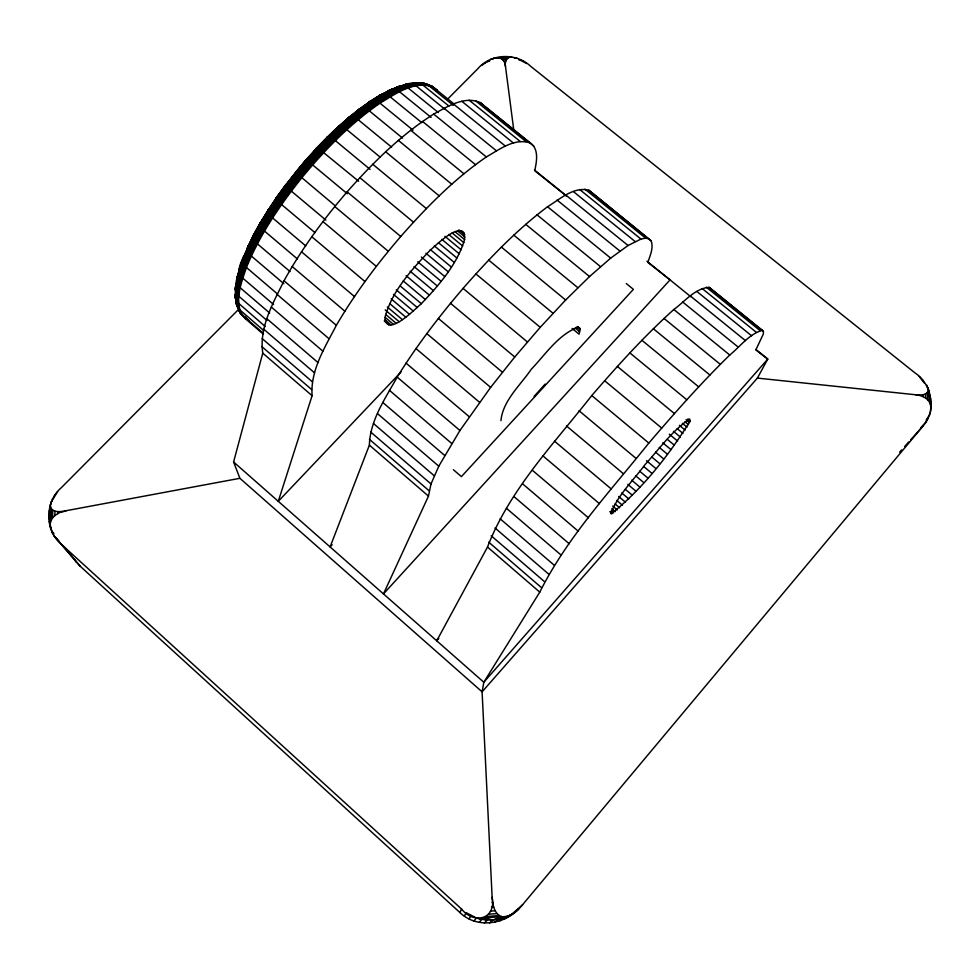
<?xml version="1.0" encoding="UTF-8"?>
<svg xmlns="http://www.w3.org/2000/svg" width="980" height="980" viewBox="0 0 980 980"><rect width="100%" height="100%" fill="white"/><g stroke="black" fill="none" stroke-linecap="round" stroke-linejoin="round"><path stroke-width="1.47" d="M306.115 160.965L305.723 160.046L310.807 163.378L347.349 193.771M238.324 309.656L61.275 487.746C44.921 501.429 44.553 530.229 60.981 543.924L461.555 909.024C474.014 924.704 496.321 919.387 492.132 897.288L482.099 691.831L483.814 682.239L539.772 592.141C567.457 536.966 610.528 491.005 648.833 443.07C674.767 412.788 701.239 382.898 729.769 355.017C740.145 346.589 749.1 334.009 762.367 330.309L763.432 331.522L763.273 334.168L755.813 349.909L767.769 359.084L757.381 378.096L482.099 691.831L239.892 478.301L233.595 461.984L262.763 353.143C258.94 327.369 273.089 303.114 284.016 280.795C301.668 248.92 323.363 219.422 347.128 191.847C372.853 162.778 400.759 134.995 433.687 114.097C447.431 106.698 464.226 95.648 480.225 102.52L530.486 143.092C539.184 149.401 536.611 161.749 534.737 170.728L566.281 195.816M50.225 526.358C49.637 520.943 53.128 515.97 57.857 513.63L57.869 511.609C53.949 511.67 49.515 508.877 50.384 504.467M57.857 513.63L61.544 511.56L239.892 478.301M51.107 520.417L51.193 508.669M52.638 517.832L52.7 510.127M54.892 515.554L54.917 511.119M332.171 544.721L330.101 546.938L369.387 445.141C370.06 420.077 385.446 398.321 397.17 377.092C416.647 345.769 439.089 316.393 463.075 288.389C488.861 258.904 516.129 230.325 547.551 206.743C559.788 199.308 573.447 186.384 588.858 190.218L651.186 240.884C653.721 248.099 650.095 255.596 647.829 262.383L670.051 279.888L383.474 593.917L428.468 496.113L431.004 483.961L438.795 466.186L459.939 430.502L490.637 387.382L514.757 357.002L540.237 327.32L565.644 300.003L589.543 276.544L610.687 258.12L628.07 245.502L640.981 239.071L645.624 238.177L649.03 238.802M235.531 298.68L235.617 286.344L235.531 298.68L237.136 302.024L265.262 326.524M235.751 299.39C238.544 251.639 270.431 211.508 297.932 174.587C329.55 138.315 363.96 98.76 411.196 83.619L416.01 85.799L444.822 109.184M277.548 294.049L246.446 267.503C242.256 264.563 240.945 257.519 245.674 254.445M326.634 138.646C327.737 134.346 333.457 139.172 335.368 140.642L370.048 169.344M290.068 271.595L257.385 243.849C254.249 241.582 251.027 235.911 255.168 233.032L247.34 248.565L248.43 252.607L251.346 256.037L283.832 283.686M447.762 98.992L477.983 68.576C490.943 53.361 516.362 52.553 530.682 66.309L915.332 373.172C931.968 384.172 936.709 410.988 922.989 426.079L522.585 904.724C512.43 918.187 493.54 922.964 477.689 918.346M273.604 304.523L242.721 278.112C236.033 273.138 240.198 263.73 242.991 257.936M263.792 330.591L238.655 308.835L236.584 304.854L236.548 299.574M269.696 313.036L240.186 287.753C236.327 284.751 235.335 278.724 238.41 274.829M235.371 297.969L235.727 292.8M297.504 259.039L264.502 231.096C261.709 229.1 257.495 223.379 262.113 221.076M247.34 248.565L253.771 234.453M930.694 411.453L930.853 403.687M401.053 371.996L278.283 501.319L312.093 395.712C310.256 370.195 325.091 347.128 336.348 325.336C354.846 293.694 376.884 264.257 400.747 236.499C426.496 207.233 454.095 179.083 486.35 156.947C499.359 149.548 514.745 137.506 530.486 143.092M312.093 153.909L316.32 148.323L319.382 149.156L358.619 181.239M464.594 239.586C465.169 216.2 435.083 246.029 429.338 251.064C411.11 270.345 391.706 291.415 384.92 317.704C386.745 338.566 415.777 308.186 421.351 303.702C439.003 285.045 457.084 264.649 464.594 239.586L455.235 231.844M305.76 245.931L272.599 217.94C270.284 216.286 264.918 210.455 269.917 208.973M235.457 287.054L235.849 292.003L238.275 295.776L267.013 320.485M572.124 328.447L579.094 334.204L579.94 328.484L578.335 327.099C558.404 334.474 545.554 354.331 531.283 369.276C520.368 385.201 502.777 400.783 500.939 420.665M50.642 504.761L51.083 501.772M52.136 501.307L52.516 498.734M53.324 498.918L54.696 495.353M235.31 289.198L237.074 277.377M235.359 289.921L237.319 276.728M235.47 290.619C250.304 220.647 301.289 163.782 352.69 116.767C368.186 104.713 384.368 91.128 403.442 85.848C405.193 86.142 406.835 86.951 408.219 88.065L438.379 112.59M237.025 280.158L237.638 276.078M235.641 291.317C244.228 241.411 276.948 199.638 308.271 161.443C337.475 130.352 368.872 95.538 411.196 83.619M513.753 129.875L505.484 66.407C504.492 62.218 506.623 56.62 511.658 56.999L507.628 57.33M931 408.244L928.391 389.758L926.86 385.238M314.886 232.579L281.591 204.563C280.072 203.007 273.996 198.573 277.659 196.857L267.834 211.631M337.12 128.674C338.406 123.86 344.605 127.608 346.846 129.691L380.338 157.302M690.239 420.886L689.638 418.987C672.035 430.82 659.369 448.877 645.183 464.459C633.399 480.31 617.951 494.986 610.773 513.52L611.251 513.826C642.733 488.579 668.948 455.198 690.239 420.886L687.886 418.938M49.38 511.303L50.421 506.256M438.771 638.507L436.725 640.785L487.501 547.048C509.612 489.682 554.288 443.352 591.773 395.565C617.67 365.54 644.35 336.067 673.836 309.496C684.763 301.595 694.894 288.353 709.14 287.336L762.367 330.309M236.707 278.724L240.749 265.764L236.633 281.468M236.572 280.096L240.002 266.915M236.572 280.782L240.357 266.327M928.918 415.422L925.904 422.025L921.004 427.501M239.034 270.014L243.493 256.846M238.998 270.664L244.216 255.805M239.022 271.325C266.389 199.406 318.892 136.673 382.849 94.276L386.12 94.607L389.452 96.273L421.792 122.635M244.645 255.327L241.215 265.225L241.717 264.71M239.096 271.975C268.287 197.103 323.241 130.009 392.784 89.315L398.897 91.238L431.065 117.392M243.187 260.496L244.645 256.282M235.825 285.633L236.768 283.575M357.663 111.499C359.391 106.293 366.263 107.727 369.301 110.838L402.609 138.143M242.82 258.512L249.631 244.277M242.624 259.7L248.197 246.421M242.599 260.3L249.177 244.657M509.429 916.018L518.739 908.938C503.549 924.826 476.415 928.562 459.926 912.564L461.555 909.024M247.499 247.487L254.371 233.693M247.389 248.014L254.126 234.6M247.352 249.116C257.985 226.209 271.975 205.053 286.858 184.693M367.451 104.493C369.448 99.249 376.541 99.691 379.983 103.169L413.009 130.169M247.854 246.458L248.406 245.514M253.55 234.869L260.447 222.411M253.257 235.764L260.962 221.786M253.183 236.241L261.293 221.529M253.159 236.744L261.685 221.284M464.336 916.067L466.223 912.723L475.153 917.329M391.62 147.184L358.215 119.719C355.605 117.269 349.627 114.562 347.667 119.095L361.412 108.094M260.129 223.134L268.483 209.536M260.043 223.526L268.765 209.34M260.006 223.942L269.096 209.193M260.019 224.371L268.006 211.472M54.525 496.529L57.612 491.691M267.822 210.578L276.826 197.078M267.785 210.908L277.058 196.968M267.785 211.264L286.54 184.62C284.078 185.869 290.203 189.704 291.354 191.137L325.899 220.108M469.065 918.873L471.221 915.688L470.118 915.418M757.381 378.096L915.798 394.781C919.902 394.965 925.647 395.724 928.097 391.559M276.409 197.593L285.878 184.583M276.372 197.825L286.062 184.559M276.372 198.083L286.27 184.571M276.507 198.683C297.81 168.499 322.445 140.569 350.644 116.669M285.646 185.024L305.809 160.022M285.707 185.22L295.654 172.296L296.266 172.676M285.805 185.441L317.128 148.201M286.123 185.967L317.753 148.372M382.849 94.276L379.885 95.244L377.496 97.437L380.02 96.101M474.026 920.955L476.464 917.88L481.878 919.338L479.147 922.327M335.234 205.825L295.543 172.382L305.932 160.034M295.654 172.492L306.091 160.095M386.316 92.769L388.962 90.442L402.033 85.713M545.162 384.099L534.1 396.398M926.173 419.893L928.146 417.688L928.17 418.485M899.628 452.148L901.661 449.881M904.699 446.476L908.766 441.943M910.8 439.677L922.989 426.079M305.674 160.193L316.65 148.188M305.809 160.5L316.871 148.176M305.944 160.708L307.99 158.442M513.74 912.588L522.585 904.724M316.209 148.458L327.32 137.09M316.124 148.825L327.565 136.98M316.136 149.083L338.86 126.432M316.197 149.377L339.227 126.347M316.307 149.707C336.226 129.029 357.418 109.111 382.224 94.374M484.365 923.001L487.403 920.048L481.009 918.542M326.928 137.445L338.21 126.726M326.707 137.96L338.517 126.555M489.608 922.989C494.312 917.782 501.503 916.9 508.008 916.202M337.696 127.204L349.002 117.294M337.5 127.51L349.774 116.89M337.328 127.853L350.191 116.755M337.206 128.245L339.301 126.408M343.355 123.223L347.508 119.585M494.814 922.266L498.44 919.277L504.835 916.851M348.365 117.882L359.979 108.621M348.096 118.237L360.42 108.4M350.154 116.816L360.91 108.229M499.898 920.857L503.818 917.795L511.401 914.671M504.786 918.774L514.99 912.258M359.146 109.209L370.183 101.32M358.447 109.993L371.224 100.854M358.153 110.446L371.775 100.683M360.358 109.184L367.745 103.904M403.515 85.64L404.152 85.199M481.596 65.415L485.541 62.794L484.635 62.794M369.705 101.638L379.885 95.244M368.823 102.398L381.012 94.705M369.619 102.104L381.612 94.521M368.076 103.353L370.428 101.871M370.085 102.435L372.425 100.965M399.938 85.934L396.079 87.771L401.041 86.35M379.358 95.587L392.784 89.315M378.856 95.979L390.812 89.646M378.366 96.42L391.461 89.486M377.925 96.91L392.11 89.376M410.473 83.533L404.813 84.807L408.783 84.305M486.607 62.267L489.78 60.699L487.795 60.699M390.175 89.866L389.562 90.123L408.305 83.619M388.386 90.809L409.75 83.508M387.823 91.226L400.636 85.811M387.296 91.691L401.335 85.738M412.139 83.631L417.284 82.688L421.559 84.023L448.852 105.999M418.57 83.839L423.091 83.202L427.402 84.525L453.324 105.374M397.292 86.963L409.027 83.533M61.532 512.087L65.93 510.96M406.872 83.937L417.284 82.688M406.173 84.17L418.019 82.773M405.487 84.464L408.146 84.133M418.754 82.908C367.561 93.406 331.681 137.96 298.373 174.979C279.092 199.001 261.574 224.665 248.43 252.607C241.399 269.353 233.24 287.716 237.062 306.262M419.465 83.104C368.186 93.639 332.245 138.303 298.863 175.396C279.521 199.479 261.966 225.192 248.798 253.195C241.742 269.966 233.559 288.365 237.381 306.948M514.378 58.237L516.877 58.028M518.922 59.927L523.296 61.14M492.107 902.654L492.658 902.617C493.626 908.191 495.88 914.916 501.932 916.631L483.973 917.905L492.952 920.036M491.495 907.26L493.687 907.113M490.343 911.106L495.17 910.763M488.677 914.169L497.056 913.581M486.546 916.435L499.322 915.541M493.602 58.126L507.848 58.028M500.633 58.347L502.397 59.511L506.55 59.339M502.397 59.511L503.818 61.25L505.705 61.164M503.818 61.25L505.337 63.516M498.563 57.722L509.563 57.257M57.869 511.609L61.544 511.56M490.784 59.143L493.099 59.143M428.064 84.942C405.561 82.822 386.145 98.294 368.651 110.336C343.466 129.752 321.244 152.758 301.117 177.307C281.677 201.513 264.012 227.348 250.733 255.486C243.64 272.318 235.384 290.754 239.194 309.411M417.933 83.031L425.308 83.606L432.204 86.363L454.524 104.382M426.031 83.864C403.576 81.708 384.172 97.106 366.716 109.111C341.591 128.441 319.443 151.361 299.378 175.837C280.011 199.969 262.407 225.731 249.202 253.771C242.134 270.578 233.926 288.99 237.76 307.598M426.729 84.158C404.25 82.014 384.834 97.449 367.353 109.466C342.204 128.833 320.019 151.802 299.929 176.302C280.525 200.471 262.897 226.27 249.667 254.347C242.587 271.166 234.355 289.602 238.177 308.235M412.85 83.337L415.716 83.594M427.402 84.525C404.912 82.394 385.495 97.841 368.002 109.87C338.406 132.741 312.779 160.401 290.105 190.071C270.37 216.788 252.007 245.233 241.57 276.997C238.446 289.051 234.097 303.788 241.938 314.899L263.498 333.433M415.79 82.7L424.585 83.422M427.88 85.027L431.531 85.995L437.215 90.356L432.866 86.779L423.091 83.202M915.798 394.781C921.2 395.369 927.056 397.513 929.714 402.609M433.834 88.555L435.929 89.474M433.503 87.245C414.601 79.907 395.553 93.909 379.983 103.169C350.203 123.786 324.711 149.977 301.754 177.846C279.802 205.322 259.737 234.784 246.446 267.503C241.399 282.326 234.539 299.721 241.938 314.899M522.303 61.213L526.628 63.48M242.207 314.176L243.604 316.871L246.801 318.659M243.604 316.871L248.859 320.423M245.992 317.373C242.183 315.585 238.483 311.995 238.397 307.524M243.175 316.234L245.306 317.434M485.137 106.82L533.757 146.069M651.186 240.884L588.858 190.218M763.432 331.522L709.14 287.336M475.288 100.597L526.003 141.561M584.889 189.128L645.624 238.177M706.311 287.189L760.039 330.591M469.138 100.181L520.294 141.524M579.707 189.544L640.981 239.071M702.207 288.561L756.438 332.392M461.837 101.308L513.41 143.043M573.325 191.517L635.114 241.509M696.878 291.489L751.574 335.748M453.446 104.003L505.411 146.118M565.791 195.032L628.07 245.502M690.337 295.96L745.474 340.648M534.431 169.981L566.452 195.927M646.971 261.195L690.79 296.695M755.935 349.48L767.769 359.084L483.814 682.239L233.595 461.984M444.026 108.266L496.358 150.761M557.167 200.128L619.899 251.052M682.631 301.975L738.185 347.091M433.687 114.097L486.35 156.947M547.551 206.743L610.687 258.12M673.836 309.496L729.769 355.017M626.306 283.563L633.399 289.345L461.421 476.623L453.373 469.726M422.539 121.447L475.484 164.64M537.028 214.841L600.532 266.646M664.036 318.451L720.312 364.352M410.706 130.242L463.908 173.766M525.733 224.346L589.543 276.544M653.366 328.753L709.912 375.022M398.37 140.397L451.755 184.216M513.814 235.151L577.857 287.716M641.925 340.293L698.703 386.88M385.655 151.79L439.187 195.878M501.417 247.119L565.644 300.003M629.883 352.91L686.821 399.791M461.96 231.084L464.275 232.995M577.588 326.536L579.94 328.484M458.922 229.871L464.814 234.735M576.571 327.026L580.087 329.917M457.868 231.121L464.912 236.952M575.138 327.982L579.805 331.84M686.061 419.612L689.577 422.515M684.995 421.719L688.499 424.61M372.755 164.285L426.374 208.593M488.702 260.092L553.038 313.269M617.4 366.459L674.436 413.597M452.172 232.971L463.846 242.624M682.362 423.299L687.017 427.145M448.73 234.477L462.683 246.029M679.361 425.296L685.155 430.085M444.896 236.315L461.127 249.753M677.155 428.615L682.938 433.405M441.845 239.389L459.204 253.771M673.456 431.335L680.377 437.068M438.452 242.709L456.913 258.022M669.279 434.189L677.523 441.012M359.856 177.686L413.499 222.191M475.863 273.922L540.237 327.32M604.635 380.742L661.708 428.089M434.299 245.87L454.304 262.481M667.343 439.371L674.387 445.226M430.245 249.508L451.388 267.087M662.811 442.825L671.018 449.636M430.833 85.701L434.557 88.8M429.375 85.248L431.237 86.803M425.933 253.257L448.203 271.791M659.258 447.419L667.441 454.218M347.128 191.847L400.747 236.499M463.075 288.389L527.412 341.971M591.773 395.565L648.833 443.07M421.376 257.054L444.785 276.556M655.522 452.123L663.693 458.922M417.786 261.819L441.159 281.334M651.651 456.901L659.81 463.699M414.013 266.548L437.374 286.062M646.518 460.723L655.841 468.501M334.756 206.547L388.288 251.297M450.518 303.31L514.757 357.002M579.021 410.73L635.971 458.334M410.106 271.19L433.466 290.717M643.664 466.468L651.81 473.279M406.112 275.686L429.461 295.237M639.634 471.172L647.78 477.995M403.221 280.978L425.406 299.574M635.616 475.753L643.762 482.589M400.318 286.05L421.351 303.702M631.671 480.176L639.83 487.011M322.922 221.578L376.308 266.376M438.379 318.463L502.434 372.216M566.526 425.994L623.329 473.659M396.275 289.884L417.321 307.561M627.825 484.377L635.983 491.237M393.458 294.38L413.364 311.113M625.289 489.314L632.296 495.206M391.167 298.9L409.518 314.335M621.761 492.989L628.78 498.894M311.787 236.731L364.977 281.542M426.815 333.616L490.637 387.382M554.496 441.159L611.079 488.824M389.746 303.641L405.818 317.189M618.625 496.456L625.485 502.238M387.357 307.01L402.327 319.627M616.714 500.388L622.447 505.227M385.201 309.95L399.044 321.636M615.097 503.928L619.703 507.812M385.63 314.396L396.043 323.192M612.659 506.072L617.278 509.968M385.201 317.398L393.323 324.257M611.716 508.73L615.183 511.67M385.128 319.921L390.947 324.846M611.153 510.923L613.48 512.883M384.246 320.974L388.913 324.919M609.83 511.646L612.157 513.606M301.509 251.799L354.454 296.56M415.998 348.586L479.526 402.29M543.079 456.006L599.393 503.622M292.212 266.548L344.874 311.224M406.075 363.139L469.249 416.733M532.434 470.327L588.429 517.832M284.016 280.795L336.348 325.336M397.17 377.092L459.939 430.502M522.707 483.924L578.335 531.27M277.034 294.355L328.986 338.713M389.379 390.261L451.694 443.45M514.01 496.64L569.233 543.765M271.313 307.059L322.873 351.183M382.8 402.474L444.626 455.382M506.452 508.302L561.221 555.17M266.903 318.745L318.059 362.612M377.484 413.597L438.795 466.186M500.094 518.775L554.386 565.35M263.853 329.292L314.568 372.878M373.478 423.507L434.238 475.741M494.998 527.963L548.8 574.207M244.608 318.035L263.179 334.058M262.162 338.59L312.412 381.857M370.795 432.119L431.004 483.961M491.188 535.766L544.488 581.654M261.807 346.565L311.603 389.489M369.435 439.346L429.081 490.76M488.702 542.148L541.487 587.645M262.763 353.143L312.093 395.712M369.387 445.141L428.468 496.113M487.501 547.048L539.772 592.141M480.225 102.52L483.03 105.019M55.027 536.893L80.066 566.109L459.926 912.564M241.362 314.36L239.243 311.211M239.929 312.546L245.184 318.574M238.753 309.778L240.37 311.615M238.973 310.501L240.59 312.338M60.981 543.924L80.066 566.109M56.203 538.032L59.119 541.413M63.002 545.934L65.905 549.315M68.821 552.708L71.724 556.089M52.283 533.071L51.928 531.209L53.888 533.488M919.264 376.504L924.177 382.874M74.394 559.36L76.538 562.41M436.59 89.891L437.901 92.047M51.928 531.209L54.427 536.624M236.584 304.854L240.357 313.184M236.254 301.865L237.858 306.299M236.315 303.384L238.471 308.284M236.425 304.118L238.581 309.043M49.306 521.446L51.511 530.009M927.986 387.651L930.473 398.885L930.669 405.279L928.391 389.758M922.499 379.64L922.756 380.755M504.859 63.541L505.484 66.407M50.274 526.407L50.887 529.641M235.212 295.764L236.805 305.564M235.359 294.269L235.776 296.695M235.261 295.017L235.678 297.454M927.08 393.005L928.146 400.257M925.353 394.083L925.953 398.26M922.891 394.756L923.172 396.655M492.132 897.288L492.658 902.617M929.702 413.144L929.751 414.883M50.421 506.77L50.311 523.271L49 516.387L50.421 506.77"/></g></svg>
